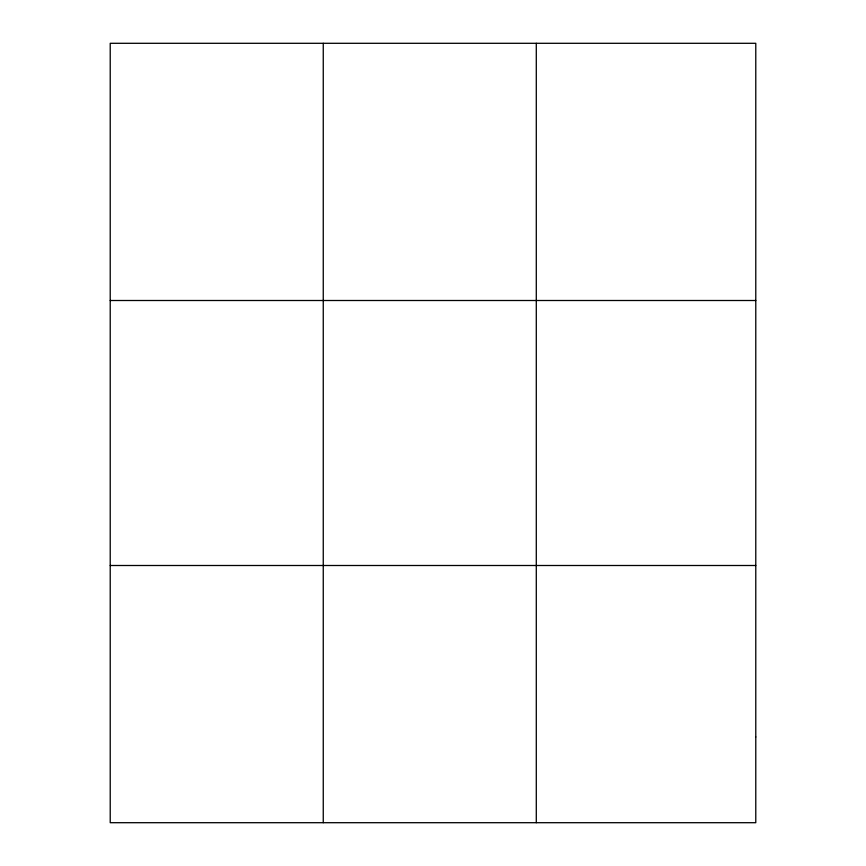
<?xml version="1.0" encoding="UTF-8"?>
<svg xmlns="http://www.w3.org/2000/svg" width="866" height="866" viewBox="0 0 866 866"><rect width="100%" height="100%" fill="white"/><g stroke="black" fill="none" stroke-linecap="round" stroke-linejoin="round"><path stroke-width="1.3" d="M323.256 43.3L323.256 822.7M536.292 43.3L536.292 822.7M110.22 300.502L755.78 300.502M110.22 565.498L755.78 565.498M755.78 736.966L755.78 822.7L110.22 822.7L110.22 43.3L755.78 43.3L755.78 736.966"/></g></svg>
